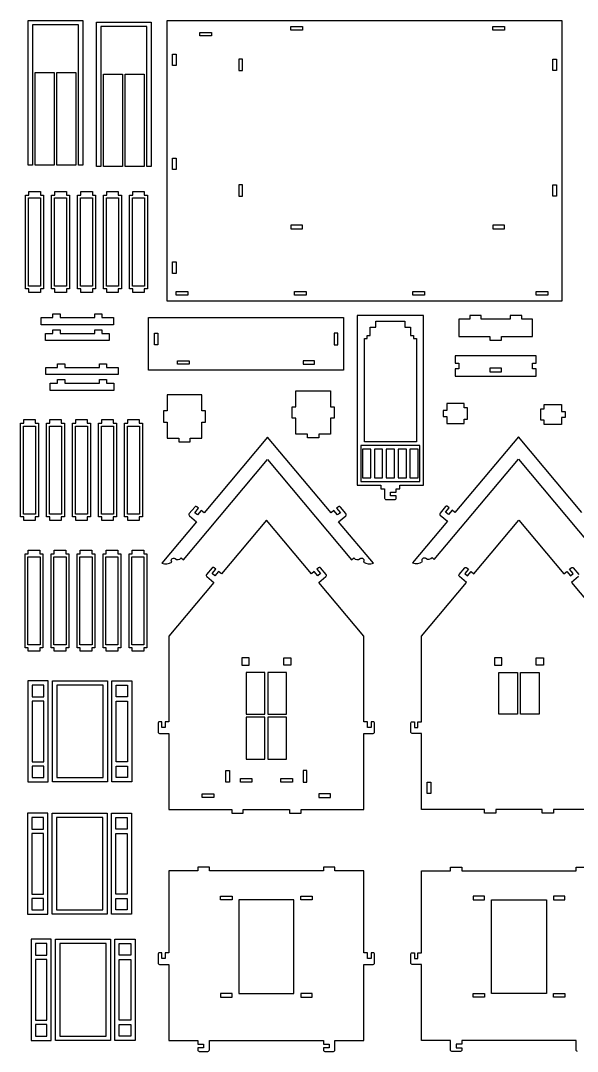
# Model space of a CAD drawing. Extents: x 450 to 4912, y 968 to 4415.
# Drawn here: x 450 to 2301, y 968 to 4394 of the extents above; entities that cross this region are included whole.
import ezdxf

# ---------------------------------------------------------------- set-up
doc = ezdxf.new("R2010")
doc.units = 0
doc.header["$MEASUREMENT"] = 0
doc.layers.add('LAYER1', color=18, linetype='CONTINUOUS')

msp = doc.modelspace()

# ---------------------------------------------------------------- linework, layer by layer
at = {"layer": 'LAYER1'}
for points in [[(642.6, 3914.4), (642.6, 4380), (489, 4380), (489, 3914.4), (474.6, 3914.4), (474.6, 4394.4), (657, 4394.4), (657, 3914.4)], [(869.9, 3909.4), (869.9, 4375), (716.3, 4375), (716.3, 3909.4), (701.9, 3909.4), (701.9, 4389.4), (884.3, 4389.4), (884.3, 3909.4)], [(2250.9, 4393.7), (935.7, 4393.7), (935.7, 3462.5), (2250.9, 3462.5)], [(1084.5, 4355.3), (1084.5, 4343.3), (1046.1, 4343.3), (1046.1, 4355.3)], [(1386.9, 4374.5), (1386.9, 4362.5), (1348.5, 4362.5), (1348.5, 4374.5)], [(2058.9, 4374.5), (2058.9, 4362.5), (2020.5, 4362.5), (2020.5, 4374.5)], [(954.9, 4244.9), (954.9, 4283.3), (966.9, 4283.3), (966.9, 4244.9)], [(1175.7, 4228.1), (1187.7, 4228.1), (1187.7, 4266.5), (1175.7, 4266.5)], [(2231.7, 4228.1), (2219.7, 4228.1), (2219.7, 4266.5), (2231.7, 4266.5)], [(561, 4221.6), (561, 3914.4), (498.6, 3914.4), (498.6, 4221.6)], [(633, 4221.6), (633, 3914.4), (570.6, 3914.4), (570.6, 4221.6)], [(788.3, 4216.6), (788.3, 3909.4), (725.9, 3909.4), (725.9, 4216.6)], [(860.3, 4216.6), (860.3, 3909.4), (797.9, 3909.4), (797.9, 4216.6)], [(954.9, 3899.3), (954.9, 3937.7), (966.9, 3937.7), (966.9, 3899.3)], [(1175.7, 3810.5), (1187.7, 3810.5), (1187.7, 3848.9), (1175.7, 3848.9)], [(2231.7, 3810.5), (2219.7, 3810.5), (2219.7, 3848.9), (2231.7, 3848.9)], [(477.1, 3814.4), (477.1, 3826.4), (515.5, 3826.4), (515.5, 3814.4), (525.9, 3814.4), (525.9, 3502.4), (515.5, 3502.4), (515.5, 3490.4), (477.1, 3490.4), (477.1, 3502.4), (466.6, 3502.4), (466.6, 3814.4)], [(516.3, 3512), (476.2, 3512), (476.2, 3804.8), (516.3, 3804.8)], [(563.5, 3814.4), (563.5, 3826.4), (601.9, 3826.4), (601.9, 3814.4), (612.3, 3814.4), (612.3, 3502.4), (601.9, 3502.4), (601.9, 3490.4), (563.5, 3490.4), (563.5, 3502.4), (553, 3502.4), (553, 3814.4)], [(602.7, 3512), (562.6, 3512), (562.6, 3804.8), (602.7, 3804.8)], [(649.9, 3814.4), (649.9, 3826.4), (688.3, 3826.4), (688.3, 3814.4), (698.7, 3814.4), (698.7, 3502.4), (688.3, 3502.4), (688.3, 3490.4), (649.9, 3490.4), (649.9, 3502.4), (639.4, 3502.4), (639.4, 3814.4)], [(689.1, 3512), (649, 3512), (649, 3804.8), (689.1, 3804.8)], [(736.3, 3814.4), (736.3, 3826.4), (774.7, 3826.4), (774.7, 3814.4), (785.1, 3814.4), (785.1, 3502.4), (774.7, 3502.4), (774.7, 3490.4), (736.3, 3490.4), (736.3, 3502.4), (725.8, 3502.4), (725.8, 3814.4)], [(775.5, 3512), (735.4, 3512), (735.4, 3804.8), (775.5, 3804.8)], [(822.7, 3814.4), (822.7, 3826.4), (861.1, 3826.4), (861.1, 3814.4), (871.5, 3814.4), (871.5, 3502.4), (861.1, 3502.4), (861.1, 3490.4), (822.7, 3490.4), (822.7, 3502.4), (812.2, 3502.4), (812.2, 3814.4)], [(861.9, 3512), (821.8, 3512), (821.8, 3804.8), (861.9, 3804.8)], [(1386.9, 3702.5), (1386.9, 3714.5), (1348.5, 3714.5), (1348.5, 3702.5)], [(2058.9, 3702.5), (2058.9, 3714.5), (2020.5, 3714.5), (2020.5, 3702.5)], [(954.9, 3553.7), (954.9, 3592.1), (966.9, 3592.1), (966.9, 3553.7)], [(966.9, 3493.7), (1005.3, 3493.7), (1005.3, 3481.7), (966.9, 3481.7)], [(1360.5, 3493.7), (1398.9, 3493.7), (1398.9, 3481.7), (1360.5, 3481.7)], [(1754.1, 3493.7), (1792.5, 3493.7), (1792.5, 3481.7), (1754.1, 3481.7)], [(2164.5, 3493.7), (2202.9, 3493.7), (2202.9, 3481.7), (2164.5, 3481.7)], [(696.3, 3407.3), (696.3, 3419.3), (720.3, 3419.3), (720.3, 3407.3), (758.7, 3407.3), (758.7, 3383.3), (518.7, 3383.3), (518.7, 3407.3), (557.1, 3407.3), (557.1, 3419.3), (581.1, 3419.3), (581.1, 3407.3)], [(1523.4, 3232.7), (875.4, 3232.7), (875.4, 3407.9), (1523.4, 3407.9)], [(1592.9, 2994.3), (1592.9, 3337.5), (1602.5, 3337.5), (1602.5, 3347.1), (1612.1, 3347.1), (1612.1, 3375.9), (1631.3, 3375.9), (1631.3, 3395.1), (1727.3, 3395.1), (1727.3, 3375.9), (1746.5, 3375.9), (1746.5, 3347.1), (1756.1, 3347.1), (1756.1, 3337.5), (1765.7, 3337.5), (1765.7, 2994.3)], [(1981.6, 3402), (1981.6, 3414), (1943.2, 3414), (1943.2, 3402), (1907.2, 3402), (1907.2, 3344.4), (2010.4, 3344.4), (2010.4, 3332.4), (2048.8, 3332.4), (2048.8, 3344.4), (2152, 3344.4), (2152, 3402), (2116, 3402), (2116, 3414), (2077.6, 3414), (2077.6, 3402)], [(696.3, 3354.5), (696.3, 3366.5), (720.3, 3366.5), (720.3, 3354.5), (744.3, 3354.5), (744.3, 3330.5), (533.1, 3330.5), (533.1, 3354.5), (557.1, 3354.5), (557.1, 3366.5), (581.1, 3366.5), (581.1, 3354.5)], [(906.6, 3355.1), (906.6, 3316.7), (894.6, 3316.7), (894.6, 3355.1)], [(1492.2, 3355.1), (1492.2, 3316.7), (1504.2, 3316.7), (1504.2, 3355.1)], [(1009.8, 3251.9), (971.4, 3251.9), (971.4, 3263.9), (1009.8, 3263.9)], [(1389, 3251.9), (1427.4, 3251.9), (1427.4, 3263.9), (1389, 3263.9)], [(1895.2, 3255.9), (1907.2, 3255.9), (1907.2, 3236.7), (1895.2, 3236.7), (1895.2, 3212.7), (2164, 3212.7), (2164, 3236.7), (2152, 3236.7), (2152, 3255.9), (2164, 3255.9), (2164, 3279.9), (1895.2, 3279.9)], [(711.7, 3241.8), (711.7, 3253.8), (735.7, 3253.8), (735.7, 3241.8), (774.1, 3241.8), (774.1, 3217.8), (534.1, 3217.8), (534.1, 3241.8), (572.5, 3241.8), (572.5, 3253.8), (596.5, 3253.8), (596.5, 3241.8)], [(2010.4, 3227.1), (2048.8, 3227.1), (2048.8, 3239.1), (2010.4, 3239.1)], [(711.7, 3189), (711.7, 3201), (735.7, 3201), (735.7, 3189), (759.7, 3189), (759.7, 3165), (548.5, 3165), (548.5, 3189), (572.5, 3189), (572.5, 3201), (596.5, 3201), (596.5, 3189)], [(1441.7, 3019.7), (1441.7, 3007.7), (1403.3, 3007.7), (1403.3, 3019.7), (1364.9, 3019.7), (1364.9, 3072.5), (1352.9, 3072.5), (1352.9, 3110.9), (1364.9, 3110.9), (1364.9, 3163.7), (1480.1, 3163.7), (1480.1, 3110.9), (1492.1, 3110.9), (1492.1, 3072.5), (1480.1, 3072.5), (1480.1, 3019.7)], [(975.5, 3006.5), (975.5, 2994.5), (1013.9, 2994.5), (1013.9, 3006.5), (1052.3, 3006.5), (1052.3, 3059.3), (1064.3, 3059.3), (1064.3, 3097.7), (1052.3, 3097.7), (1052.3, 3150.5), (937.1, 3150.5), (937.1, 3097.7), (925.1, 3097.7), (925.1, 3059.3), (937.1, 3059.3), (937.1, 3006.5)], [(1866.6, 3098), (1854.6, 3098), (1854.6, 3078.8), (1866.6, 3078.8), (1866.6, 3054.8), (1924.2, 3054.8), (1924.2, 3069.2), (1936.2, 3069.2), (1936.2, 3107.6), (1924.2, 3107.6), (1924.2, 3122), (1866.6, 3122)], [(2248.8, 3094.7), (2260.8, 3094.7), (2260.8, 3075.5), (2248.8, 3075.5), (2248.8, 3051.5), (2191.2, 3051.5), (2191.2, 3065.9), (2179.2, 3065.9), (2179.2, 3104.3), (2191.2, 3104.3), (2191.2, 3118.7), (2248.8, 3118.7)], [(460.2, 3056.4), (460.2, 3068.4), (498.6, 3068.4), (498.6, 3056.4), (509, 3056.4), (509, 2744.4), (498.6, 2744.4), (498.6, 2732.4), (460.2, 2732.4), (460.2, 2744.4), (449.8, 2744.4), (449.8, 3056.4)], [(546.6, 3056.4), (546.6, 3068.4), (585, 3068.4), (585, 3056.4), (595.4, 3056.4), (595.4, 2744.4), (585, 2744.4), (585, 2732.4), (546.6, 2732.4), (546.6, 2744.4), (536.2, 2744.4), (536.2, 3056.4)], [(633, 3056.4), (633, 3068.4), (671.4, 3068.4), (671.4, 3056.4), (681.8, 3056.4), (681.8, 2744.4), (671.4, 2744.4), (671.4, 2732.4), (633, 2732.4), (633, 2744.4), (622.6, 2744.4), (622.6, 3056.4)], [(719.4, 3056.4), (719.4, 3068.4), (757.8, 3068.4), (757.8, 3056.4), (768.2, 3056.4), (768.2, 2744.4), (757.8, 2744.4), (757.8, 2732.4), (719.4, 2732.4), (719.4, 2744.4), (709, 2744.4), (709, 3056.4)], [(805.8, 3056.4), (805.8, 3068.4), (844.2, 3068.4), (844.2, 3056.4), (854.6, 3056.4), (854.6, 2744.4), (844.2, 2744.4), (844.2, 2732.4), (805.8, 2732.4), (805.8, 2744.4), (795.4, 2744.4), (795.4, 3056.4)], [(499.4, 2754), (459.4, 2754), (459.4, 3046.8), (499.4, 3046.8)], [(585.8, 2754), (545.8, 2754), (545.8, 3046.8), (585.8, 3046.8)], [(672.2, 2754), (632.2, 2754), (632.2, 3046.8), (672.2, 3046.8)], [(758.6, 2754), (718.6, 2754), (718.6, 3046.8), (758.6, 3046.8)], [(845, 2754), (805, 2754), (805, 3046.8), (845, 3046.8)], [(1777.7, 2982.3), (1580.9, 2982.3), (1580.9, 2862.3), (1777.7, 2862.3)], [(1614.1, 2970.3), (1586.6, 2970.3), (1586.6, 2874.3), (1614.1, 2874.3)], [(1626.1, 2970.3), (1626.1, 2874.3), (1653.5, 2874.3), (1653.5, 2970.3)], [(1693, 2874.3), (1693, 2970.3), (1665.5, 2970.3), (1665.5, 2874.3)], [(1705, 2970.3), (1705, 2874.3), (1732.5, 2874.3), (1732.5, 2970.3)], [(1744.5, 2970.3), (1744.5, 2874.3), (1772, 2874.3), (1772, 2970.3)], [(475.2, 2621.8), (475.2, 2633.8), (513.6, 2633.8), (513.6, 2621.8), (524, 2621.8), (524, 2309.8), (513.6, 2309.8), (513.6, 2297.8), (475.2, 2297.8), (475.2, 2309.8), (464.7, 2309.8), (464.7, 2621.8)], [(514.4, 2319.4), (474.3, 2319.4), (474.3, 2612.2), (514.4, 2612.2)], [(561.6, 2621.8), (561.6, 2633.8), (600, 2633.8), (600, 2621.8), (610.4, 2621.8), (610.4, 2309.8), (600, 2309.8), (600, 2297.8), (561.6, 2297.8), (561.6, 2309.8), (551.1, 2309.8), (551.1, 2621.8)], [(600.8, 2319.4), (560.7, 2319.4), (560.7, 2612.2), (600.8, 2612.2)], [(648, 2621.8), (648, 2633.8), (686.4, 2633.8), (686.4, 2621.8), (696.8, 2621.8), (696.8, 2309.8), (686.4, 2309.8), (686.4, 2297.8), (648, 2297.8), (648, 2309.8), (637.5, 2309.8), (637.5, 2621.8)], [(687.2, 2319.4), (647.1, 2319.4), (647.1, 2612.2), (687.2, 2612.2)], [(734.4, 2621.8), (734.4, 2633.8), (772.8, 2633.8), (772.8, 2621.8), (783.2, 2621.8), (783.2, 2309.8), (772.8, 2309.8), (772.8, 2297.8), (734.4, 2297.8), (734.4, 2309.8), (723.9, 2309.8), (723.9, 2621.8)], [(773.6, 2319.4), (733.5, 2319.4), (733.5, 2612.2), (773.6, 2612.2)], [(820.8, 2621.8), (820.8, 2633.8), (859.2, 2633.8), (859.2, 2621.8), (869.6, 2621.8), (869.6, 2309.8), (859.2, 2309.8), (859.2, 2297.8), (820.8, 2297.8), (820.8, 2309.8), (810.3, 2309.8), (810.3, 2621.8)], [(860, 2319.4), (819.9, 2319.4), (819.9, 2612.2), (860, 2612.2)], [(1185.4, 2251.8), (1209.4, 2251.8), (1209.4, 2275.8), (1185.4, 2275.8)], [(1348.6, 2251.8), (1324.6, 2251.8), (1324.6, 2275.8), (1348.6, 2275.8)], [(2025.4, 2251.8), (2049.4, 2251.8), (2049.4, 2275.8), (2025.4, 2275.8)], [(2188.6, 2251.8), (2164.6, 2251.8), (2164.6, 2275.8), (2188.6, 2275.8)], [(1262.2, 2088.6), (1262.2, 2227.8), (1199.8, 2227.8), (1199.8, 2088.6)], [(1334.2, 2088.6), (1334.2, 2227.8), (1271.8, 2227.8), (1271.8, 2088.6)], [(2039.8, 2088.6), (2039.8, 2227.8), (2102.2, 2227.8), (2102.2, 2088.6)], [(2111.8, 2088.6), (2111.8, 2227.8), (2174.2, 2227.8), (2174.2, 2088.6)], [(541.4, 2199.5), (474.2, 2199.5), (474.2, 1863.5), (541.4, 1863.5)], [(738.2, 1863.5), (555.8, 1863.5), (555.8, 2199.5), (738.2, 2199.5)], [(752.6, 2199.5), (819.8, 2199.5), (819.8, 1863.5), (752.6, 1863.5)], [(527, 2146.7), (527, 2185.1), (488.6, 2185.1), (488.6, 2146.7)], [(723.8, 2185.1), (570.2, 2185.1), (570.2, 1877.9), (723.8, 1877.9)], [(767, 2146.7), (767, 2185.1), (805.4, 2185.1), (805.4, 2146.7)], [(488.6, 1930.7), (527, 1930.7), (527, 2132.3), (488.6, 2132.3)], [(805.4, 1930.7), (767, 1930.7), (767, 2132.3), (805.4, 2132.3)], [(1199.8, 2079), (1199.8, 1939.8), (1262.2, 1939.8), (1262.2, 2079)], [(1271.8, 2079), (1271.8, 1939.8), (1334.2, 1939.8), (1334.2, 2079)], [(488.6, 1916.3), (488.6, 1877.9), (527, 1877.9), (527, 1916.3)], [(805.4, 1916.3), (805.4, 1877.9), (767, 1877.9), (767, 1916.3)], [(1144.6, 1901.4), (1144.6, 1863), (1132.6, 1863), (1132.6, 1901.4)], [(1389.4, 1901.4), (1389.4, 1863), (1401.4, 1863), (1401.4, 1901.4)], [(1219, 1863), (1180.6, 1863), (1180.6, 1875), (1219, 1875)], [(1315, 1875), (1353.4, 1875), (1353.4, 1863), (1315, 1863)], [(1814.2, 1863), (1814.2, 1824.6), (1802.2, 1824.6), (1802.2, 1863)], [(1092.1, 1811.7), (1053.7, 1811.7), (1053.7, 1823.7), (1092.1, 1823.7)], [(1441.8, 1811.7), (1480.2, 1811.7), (1480.2, 1823.7), (1441.8, 1823.7)], [(540.3, 1759.6), (473.1, 1759.6), (473.1, 1423.6), (540.3, 1423.6)], [(737.1, 1423.6), (554.7, 1423.6), (554.7, 1759.6), (737.1, 1759.6)], [(751.5, 1759.6), (818.7, 1759.6), (818.7, 1423.6), (751.5, 1423.6)], [(525.9, 1706.8), (525.9, 1745.2), (487.5, 1745.2), (487.5, 1706.8)], [(722.7, 1745.2), (569.1, 1745.2), (569.1, 1438), (722.7, 1438)], [(765.9, 1706.8), (765.9, 1745.2), (804.3, 1745.2), (804.3, 1706.8)], [(487.5, 1490.8), (525.9, 1490.8), (525.9, 1692.4), (487.5, 1692.4)], [(804.3, 1490.8), (765.9, 1490.8), (765.9, 1692.4), (804.3, 1692.4)], [(487.5, 1476.4), (487.5, 1438), (525.9, 1438), (525.9, 1476.4)], [(804.3, 1476.4), (804.3, 1438), (765.9, 1438), (765.9, 1476.4)], [(1152.7, 1471.8), (1114.3, 1471.8), (1114.3, 1483.8), (1152.7, 1483.8)], [(1419.7, 1471.8), (1381.3, 1471.8), (1381.3, 1483.8), (1419.7, 1483.8)], [(1954.3, 1471.8), (1992.7, 1471.8), (1992.7, 1483.8), (1954.3, 1483.8)], [(2221.3, 1471.8), (2259.7, 1471.8), (2259.7, 1483.8), (2221.3, 1483.8)], [(1358.2, 1471.8), (1175.8, 1471.8), (1175.8, 1159.8), (1358.2, 1159.8)], [(2015.8, 1471.8), (2198.2, 1471.8), (2198.2, 1159.8), (2015.8, 1159.8)], [(551.9, 1340.4), (484.7, 1340.4), (484.7, 1004.4), (551.9, 1004.4)], [(748.7, 1004.4), (566.3, 1004.4), (566.3, 1340.4), (748.7, 1340.4)], [(763.1, 1340.4), (830.3, 1340.4), (830.3, 1004.4), (763.1, 1004.4)], [(537.5, 1287.6), (537.5, 1326), (499.1, 1326), (499.1, 1287.6)], [(734.3, 1326), (580.7, 1326), (580.7, 1018.8), (734.3, 1018.8)], [(777.5, 1287.6), (777.5, 1326), (815.9, 1326), (815.9, 1287.6)], [(499.1, 1071.6), (537.5, 1071.6), (537.5, 1273.2), (499.1, 1273.2)], [(815.9, 1071.6), (777.5, 1071.6), (777.5, 1273.2), (815.9, 1273.2)], [(1152.7, 1159.8), (1114.3, 1159.8), (1114.3, 1147.8), (1152.7, 1147.8)], [(1419.7, 1159.8), (1381.3, 1159.8), (1381.3, 1147.8), (1419.7, 1147.8)], [(1954.3, 1159.8), (1992.7, 1159.8), (1992.7, 1147.8), (1954.3, 1147.8)], [(2221.3, 1159.8), (2259.7, 1159.8), (2259.7, 1147.8), (2221.3, 1147.8)], [(499.1, 1057.2), (499.1, 1018.8), (537.5, 1018.8), (537.5, 1057.2)], [(815.9, 1057.2), (815.9, 1018.8), (777.5, 1018.8), (777.5, 1057.2)]]:
    msp.add_lwpolyline(points, close=True, dxfattribs=at)
for points in [[(1710.5, 2838.3), (1710.5, 2850.3), (1789.7, 2850.3), (1789.7, 3414.3), (1568.9, 3414.3), (1568.9, 2850.3), (1648.1, 2850.3), (1648.1, 2838.3), (1660.1, 2838.3), (1660.1, 2807.1, 0.414214), (1664.9, 2802.3), (1693.7, 2802.3, 0.414214), (1698.5, 2807.1), (1698.5, 2814.3), (1679.3, 2814.3), (1679.3, 2826.3), (1698.5, 2826.3), (1698.5, 2838.3)], [(1271, 2935.2), (1550.6, 2602), (1558, 2608.2, 0.40836), (1578.4, 2605.9, -0.891219), (1589.6, 2594.6, 0.261881), (1622.7, 2590.7), (1507, 2728.6), (1530.9, 2748.7, 0.414214), (1531.5, 2755.4), (1513, 2777.5, 0.414214), (1506.3, 2778.1), (1500.7, 2773.4), (1513.1, 2758.7), (1503.9, 2751), (1491.6, 2765.7), (1482.4, 2758), (1271, 3009.9), (1059.6, 2758), (1050.4, 2765.7), (1038.1, 2751), (1028.9, 2758.7), (1041.2, 2773.4), (1035.7, 2778.1, 0.414214), (1029, 2777.5), (1010.5, 2755.4, 0.414214), (1011, 2748.7), (1034.9, 2728.6), (919.3, 2590.7, 0.261881), (952.4, 2594.6, -0.891219), (963.5, 2605.9, 0.40836), (984, 2608.2), (991.4, 2602)], [(1117.3, 2555.6), (1108.1, 2563.3), (1095.8, 2548.6), (1086.6, 2556.3), (1098.9, 2571), (1093.4, 2575.7, 0.414214), (1086.7, 2575.1), (1068.1, 2553, 0.414214), (1068.7, 2546.3), (1092.6, 2526.2), (943, 2347.8), (943, 2063.4), (931, 2063.4), (931, 2044.2), (919, 2044.2), (919, 2063.4), (911.8, 2063.4, 0.414214), (907, 2058.6), (907, 2029.8, 0.414214), (911.8, 2025), (943, 2025), (943, 1771.8), (1151.8, 1771.8), (1151.8, 1759.8), (1190.2, 1759.8), (1190.2, 1771.8), (1343.8, 1771.8), (1343.8, 1759.8), (1382.2, 1759.8), (1382.2, 1771.8), (1591, 1771.8), (1591, 2025), (1622.2, 2025, 0.414214), (1627, 2029.8), (1627, 2058.6, 0.414214), (1622.2, 2063.4), (1615, 2063.4), (1615, 2044.2), (1603, 2044.2), (1603, 2063.4), (1591, 2063.4), (1591, 2347.8), (1441.3, 2526.2), (1465.2, 2546.3, 0.414214), (1465.8, 2553), (1447.3, 2575.1, 0.414214), (1440.5, 2575.7), (1435, 2571), (1447.4, 2556.3), (1438.2, 2548.6), (1425.8, 2563.3), (1416.6, 2555.6), (1267, 2734)], [(1077.4, 1567.8), (1077.4, 1579.8), (1039, 1579.8), (1039, 1567.8), (943, 1567.8), (943, 1295.4), (931, 1295.4), (931, 1276.2), (919, 1276.2), (919, 1295.4), (911.8, 1295.4, 0.414214), (907, 1290.6), (907, 1261.8, 0.414214), (911.8, 1257), (943, 1257), (943, 1003.8), (1039, 1003.8), (1039, 991.8), (1058.2, 991.8), (1058.2, 979.8), (1039, 979.8), (1039, 972.6, 0.414214), (1043.8, 967.8), (1072.6, 967.8, 0.414214), (1077.4, 972.6), (1077.4, 1003.8), (1456.6, 1003.8), (1456.6, 991.8), (1475.8, 991.8), (1475.8, 979.8), (1456.6, 979.8), (1456.6, 972.6, 0.414214), (1461.4, 967.8), (1490.2, 967.8, 0.414214), (1495, 972.6), (1495, 1003.8), (1591, 1003.8), (1591, 1257), (1622.2, 1257, 0.414214), (1627, 1261.8), (1627, 1290.6, 0.414214), (1622.2, 1295.4), (1615, 1295.4), (1615, 1276.2), (1603, 1276.2), (1603, 1295.4), (1591, 1295.4), (1591, 1567.8), (1495, 1567.8), (1495, 1579.8), (1456.6, 1579.8), (1456.6, 1567.8)]]:
    msp.add_lwpolyline(points, format="xyb", close=True, dxfattribs=at)
for points in [[(2316.4, 2759.4), (2105.1, 3011.2), (1893.7, 2759.4), (1884.5, 2767.1), (1872.2, 2752.4), (1863, 2760.1), (1875.3, 2774.8), (1869.8, 2779.4, 0.414214), (1863, 2778.8), (1844.5, 2756.8, 0.414214), (1845.1, 2750), (1869, 2729.9), (1753.3, 2592.1, 0.261881), (1786.5, 2595.9, -0.891219), (1797.6, 2607.2, 0.40836), (1818.1, 2609.5), (1825.4, 2603.3), (2105.1, 2936.6), (2384.7, 2603.3)], [(2431, 1771.8), (2222.2, 1771.8), (2222.2, 1759.8), (2183.8, 1759.8), (2183.8, 1771.8), (2030.2, 1771.8), (2030.2, 1759.8), (1991.8, 1759.8), (1991.8, 1771.8), (1783, 1771.8), (1783, 2025), (1751.8, 2025, -0.414214), (1747, 2029.8), (1747, 2058.6, -0.414214), (1751.8, 2063.4), (1759, 2063.4), (1759, 2044.2), (1771, 2044.2), (1771, 2063.4), (1783, 2063.4), (1783, 2347.8), (1932.6, 2526.2), (1908.7, 2546.3, -0.414214), (1908.1, 2553), (1926.7, 2575.1, -0.414214), (1933.4, 2575.7), (1938.9, 2571), (1926.6, 2556.3), (1935.8, 2548.6), (1948.1, 2563.3), (1957.3, 2555.6), (2107, 2734), (2256.6, 2555.6), (2265.8, 2563.3), (2278.2, 2548.6), (2287.4, 2556.3), (2275, 2571), (2280.5, 2575.7, -0.414214), (2287.3, 2575.1), (2305.8, 2553, -0.414214)], [(2301.4, 967.8, -0.414214), (2296.6, 972.6), (2296.6, 1003.8), (1917.4, 1003.8), (1917.4, 991.8), (1898.2, 991.8), (1898.2, 979.8), (1917.4, 979.8), (1917.4, 972.6, -0.414214), (1912.6, 967.8), (1883.8, 967.8, -0.414214), (1879, 972.6), (1879, 1003.8), (1783, 1003.8), (1783, 1257), (1751.8, 1257, -0.414214), (1747, 1261.8), (1747, 1290.6, -0.414214), (1751.8, 1295.4), (1759, 1295.4), (1759, 1276.2), (1771, 1276.2), (1771, 1295.4), (1783, 1295.4), (1783, 1567.8), (1879, 1567.8), (1879, 1579.8), (1917.4, 1579.8), (1917.4, 1567.8), (2296.6, 1567.8), (2296.6, 1579.8), (2335, 1579.8)]]:
    msp.add_lwpolyline(points, format="xyb", dxfattribs=at)
msp.add_lwpolyline([(2305.2, 2546.3), (2281.3, 2526.2), (2431, 2347.8)], dxfattribs=at)

doc.saveas('drawing.dxf')
